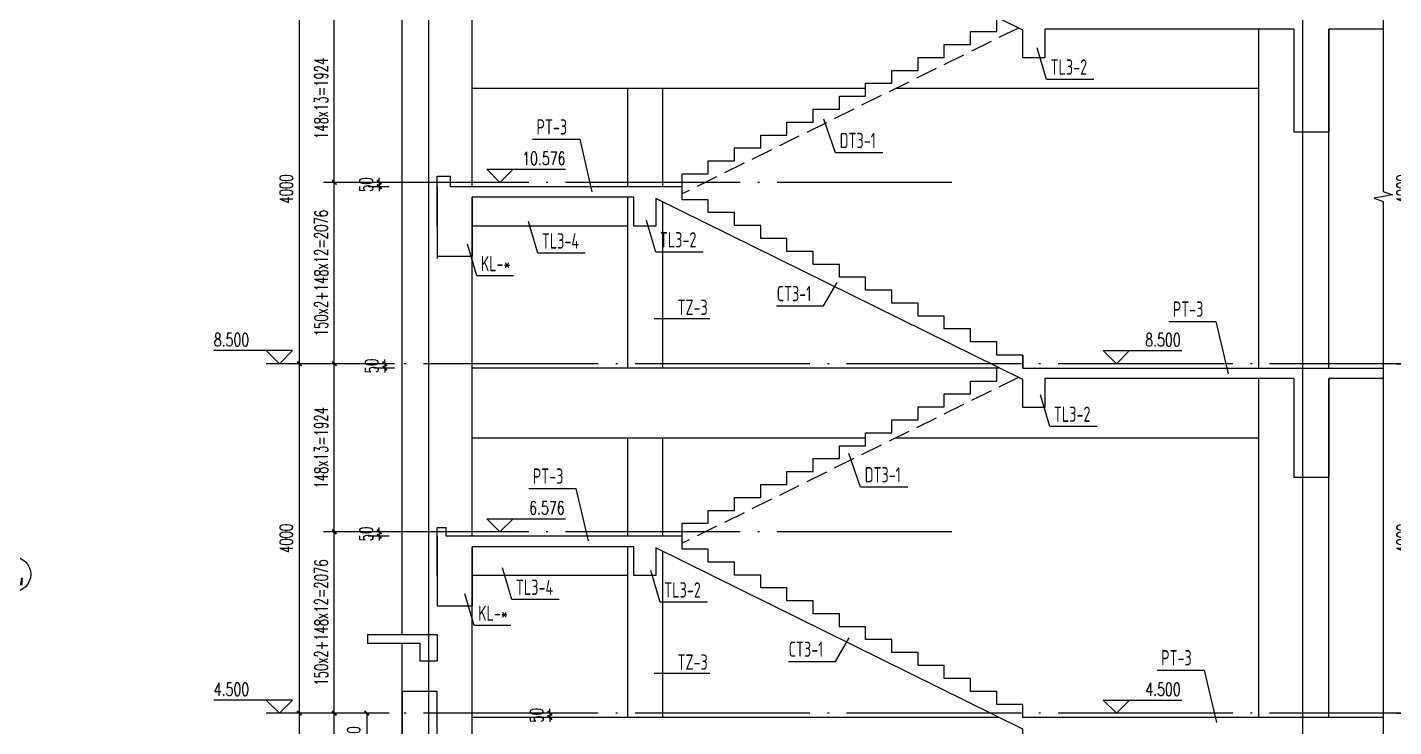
# Model space of a CAD drawing. Extents: x 239268 to 489116, y -316056 to -246175.
# Drawn here: x 390567 to 406198, y -300427 to -292421 of the extents above; entities that cross this region are included whole.
import ezdxf
from ezdxf.enums import TextEntityAlignment as Align

# ---------------------------------------------------------------- set-up
doc = ezdxf.new("R2010")
doc.units = 0
doc.header["$LTSCALE"] = 1000
doc.header["$MEASUREMENT"] = 0
doc.linetypes.add('DASH', pattern=[0.35, 0.25, -0.1])
doc.linetypes.add('DOTE', pattern=[2.42, 2, -0.2, 0.02, -0.2])
doc.layers.get('0').update_dxf_attribs({"linetype": 'CONTINUOUS'})
doc.layers.get('Defpoints').update_dxf_attribs({"color": 6, "linetype": 'CONTINUOUS'})
for name, color, linetype in [('3-ban', 84, 'CONTINUOUS'), ('3-liang-s', 120, 'CONTINUOUS'), ('A-墙线', 2, 'CONTINUOUS'), ('AXIS', 3, 'CONTINUOUS'), ('AXIS_TEXT', 7, 'CONTINUOUS'), ('DIM_ELEV', 3, 'CONTINUOUS'), ('DIM_SYMB', 3, 'CONTINUOUS'), ('DOTE', 26, 'DOTE'), ('PUB_DIM', 3, 'CONTINUOUS'), ('PUB_TEXT', 7, 'CONTINUOUS'), ('WALL', 2, 'CONTINUOUS'), ('看线', 87, 'CONTINUOUS'), ('面层', 185, 'CONTINUOUS')]:
    doc.layers.add(name, color=color, linetype=linetype)
doc.styles.add('_TCH_AXIS', font='COMPLEX', dxfattribs={"bigfont": 'GBCBIG'})
doc.styles.add('_TCH_DIM', font='SIMPLEX', dxfattribs={"bigfont": 'GBCBIG'})
doc.styles.add('COMPLEX', font='COMPLEX')
doc.styles.add('DIM_FONT', font='SIMPLEX.shx', dxfattribs={"width": 0.65})
doc.styles.add('TSSD_Rein', font='Tssdeng.shx', dxfattribs={"width": 0.7, "bigfont": 'hztxt.shx'})
doc.dimstyles.new('DIMN50', dxfattribs={"dimscale": 0.5, "dimtxt": 300, "dimasz": 100, "dimexe": 250, "dimexo": 300, "dimgap": 150, "dimtad": 1, "dimdec": 0, "dimzin": 0, "dimdsep": 46, "dimtxsty": 'DIM_FONT', "dimblk": 'ARCHTICK', "dimcen": 0.09, "dimclrt": 7, "dimazin": 2, "dimtfac": 1, "dimtdec": 0, "dimtix": 1, "dimtmove": 2, "dimatfit": 3, "dimfxl": 0, "dimtolj": 1, "dimtzin": 0, "dimarcsym": 0})

# ---------------------------------------------------------------- blocks, each defined once
blk = doc.blocks.new('_ArchTick')
at = {"color": 0, "linetype": 'ByBlock', "const_width": 0.4}
blk.add_lwpolyline([(-0.5, -0.5), (0.5, 0.5)], dxfattribs=at)
blk = doc.blocks.new('*D663')
at = {"layer": 'Defpoints', "color": 0}
for p in [(406079, -283772), (406857, -283772), (406079, -304772)]:
    blk.add_point(p, dxfattribs=at)
at = {"layer": 'PUB_DIM', "color": 0, "lineweight": -2}
for p, q in [((406229, -283772), (406982, -283772)), ((406857, -304772), (406857, -283772)), ((406229, -304772), (406982, -304772))]:
    blk.add_line(p, q, dxfattribs=at)
at = {"layer": 'PUB_DIM', "color": 0, "lineweight": -2, "xscale": 50, "yscale": 50, "zscale": 50}
for p, rotation in [((406857, -283772), 90), ((406857, -304772), 270)]:
    blk.add_blockref('_ArchTick', p, dxfattribs=dict(at, rotation=rotation))
at = {"layer": 'PUB_DIM', "color": 7, "insert": (406700, -292806), "char_height": 150, "attachment_point": 5, "rotation": 90, "style": 'DIM_FONT'}
blk.add_mtext('\\A1;21000', dxfattribs=at)
blk = doc.blocks.new('*D664')
at = {"layer": 'Defpoints', "color": 0}
for p in [(406079, -300272), (406457, -300272), (406079, -304772)]:
    blk.add_point(p, dxfattribs=at)
at = {"layer": 'PUB_DIM', "color": 0, "lineweight": -2}
for p, q in [((406229, -300272), (406582, -300272)), ((406457, -304772), (406457, -300272)), ((406229, -304772), (406582, -304772))]:
    blk.add_line(p, q, dxfattribs=at)
at = {"layer": 'PUB_DIM', "color": 0, "lineweight": -2, "xscale": 50, "yscale": 50, "zscale": 50}
for p, rotation in [((406457, -300272), 90), ((406457, -304772), 270)]:
    blk.add_blockref('_ArchTick', p, dxfattribs=dict(at, rotation=rotation))
at = {"layer": 'PUB_DIM', "color": 7, "insert": (406307, -302522), "char_height": 150, "attachment_point": 5, "rotation": 90, "style": 'DIM_FONT'}
blk.add_mtext('\\A1;4500', dxfattribs=at)
blk = doc.blocks.new('*D665')
at = {"layer": 'Defpoints', "color": 0}
for p in [(406079, -296272), (406457, -296272), (406079, -300272)]:
    blk.add_point(p, dxfattribs=at)
at = {"layer": 'PUB_DIM', "color": 0, "lineweight": -2}
for p, q in [((406229, -296272), (406582, -296272)), ((406457, -300272), (406457, -296272)), ((406229, -300272), (406582, -300272))]:
    blk.add_line(p, q, dxfattribs=at)
at = {"layer": 'PUB_DIM', "color": 0, "lineweight": -2, "xscale": 50, "yscale": 50, "zscale": 50}
for p, rotation in [((406457, -296272), 90), ((406457, -300272), 270)]:
    blk.add_blockref('_ArchTick', p, dxfattribs=dict(at, rotation=rotation))
at = {"layer": 'PUB_DIM', "color": 7, "insert": (406307, -298272), "char_height": 150, "attachment_point": 5, "rotation": 90, "style": 'DIM_FONT'}
blk.add_mtext('\\A1;4000', dxfattribs=at)
blk = doc.blocks.new('*D666')
at = {"layer": 'Defpoints', "color": 0}
for p in [(406079, -292272), (406457, -292272), (406079, -296272)]:
    blk.add_point(p, dxfattribs=at)
at = {"layer": 'PUB_DIM', "color": 0, "lineweight": -2}
for p, q in [((406229, -292272), (406582, -292272)), ((406457, -296272), (406457, -292272)), ((406229, -296272), (406582, -296272))]:
    blk.add_line(p, q, dxfattribs=at)
at = {"layer": 'PUB_DIM', "color": 0, "lineweight": -2, "xscale": 50, "yscale": 50, "zscale": 50}
for p, rotation in [((406457, -292272), 90), ((406457, -296272), 270)]:
    blk.add_blockref('_ArchTick', p, dxfattribs=dict(at, rotation=rotation))
at = {"layer": 'PUB_DIM', "color": 7, "insert": (406307, -294272), "char_height": 150, "attachment_point": 5, "rotation": 90, "style": 'DIM_FONT'}
blk.add_mtext('\\A1;4000', dxfattribs=at)
blk = doc.blocks.new('*D670')
at = {"layer": 'Defpoints', "color": 0}
for p in [(393679, -300272), (394457, -300272), (394457, -304772)]:
    blk.add_point(p, dxfattribs=at)
at = {"layer": 'PUB_DIM', "color": 0, "lineweight": -2}
for p, q in [((394307, -300272), (393554, -300272)), ((393679, -304772), (393679, -300272)), ((394307, -304772), (393554, -304772))]:
    blk.add_line(p, q, dxfattribs=at)
at = {"layer": 'PUB_DIM', "color": 0, "lineweight": -2, "xscale": 50, "yscale": 50, "zscale": 50}
for p, rotation in [((393679, -300272), 90), ((393679, -304772), 270)]:
    blk.add_blockref('_ArchTick', p, dxfattribs=dict(at, rotation=rotation))
at = {"layer": 'PUB_DIM', "color": 7, "insert": (393529, -302522), "char_height": 150, "attachment_point": 5, "rotation": 90, "style": 'DIM_FONT'}
blk.add_mtext('\\A1;4500', dxfattribs=at)
blk = doc.blocks.new('*D671')
at = {"layer": 'Defpoints', "color": 0}
for p in [(393679, -296272), (394457, -296272), (394457, -300272)]:
    blk.add_point(p, dxfattribs=at)
at = {"layer": 'PUB_DIM', "color": 0, "lineweight": -2}
for p, q in [((394307, -296272), (393554, -296272)), ((393679, -300272), (393679, -296272)), ((394307, -300272), (393554, -300272))]:
    blk.add_line(p, q, dxfattribs=at)
at = {"layer": 'PUB_DIM', "color": 0, "lineweight": -2, "xscale": 50, "yscale": 50, "zscale": 50}
for p, rotation in [((393679, -296272), 90), ((393679, -300272), 270)]:
    blk.add_blockref('_ArchTick', p, dxfattribs=dict(at, rotation=rotation))
at = {"layer": 'PUB_DIM', "color": 7, "insert": (393529, -298272), "char_height": 150, "attachment_point": 5, "rotation": 90, "style": 'DIM_FONT'}
blk.add_mtext('\\A1;4000', dxfattribs=at)
blk = doc.blocks.new('*D672')
at = {"layer": 'Defpoints', "color": 0}
for p in [(393679, -292272), (394457, -292272), (394457, -296272)]:
    blk.add_point(p, dxfattribs=at)
at = {"layer": 'PUB_DIM', "color": 0, "lineweight": -2}
for p, q in [((394307, -292272), (393554, -292272)), ((393679, -296272), (393679, -292272)), ((394307, -296272), (393554, -296272))]:
    blk.add_line(p, q, dxfattribs=at)
at = {"layer": 'PUB_DIM', "color": 0, "lineweight": -2, "xscale": 50, "yscale": 50, "zscale": 50}
for p, rotation in [((393679, -292272), 90), ((393679, -296272), 270)]:
    blk.add_blockref('_ArchTick', p, dxfattribs=dict(at, rotation=rotation))
at = {"layer": 'PUB_DIM', "color": 7, "insert": (393529, -294272), "char_height": 150, "attachment_point": 5, "rotation": 90, "style": 'DIM_FONT'}
blk.add_mtext('\\A1;4000', dxfattribs=at)
blk = doc.blocks.new('*D677')
at = {"layer": 'Defpoints', "color": 0}
for p in [(394079, -300272), (394457, -300272), (394457, -302522)]:
    blk.add_point(p, dxfattribs=at)
at = {"layer": 'PUB_DIM', "color": 0, "lineweight": -2}
for p, q in [((394307, -300272), (393954, -300272)), ((394079, -302522), (394079, -300272)), ((394307, -302522), (393954, -302522))]:
    blk.add_line(p, q, dxfattribs=at)
at = {"layer": 'PUB_DIM', "color": 0, "lineweight": -2, "xscale": 50, "yscale": 50, "zscale": 50}
for p, rotation in [((394079, -300272), 90), ((394079, -302522), 270)]:
    blk.add_blockref('_ArchTick', p, dxfattribs=dict(at, rotation=rotation))
at = {"layer": 'PUB_DIM', "color": 7, "insert": (393929, -301397), "char_height": 150, "attachment_point": 5, "rotation": 90, "style": 'DIM_FONT'}
blk.add_mtext('\\A1;150x15=2250', dxfattribs=at)
blk = doc.blocks.new('*D678')
at = {"layer": 'Defpoints', "color": 0}
for p in [(394079, -298196), (394457, -298196), (394457, -300272)]:
    blk.add_point(p, dxfattribs=at)
at = {"layer": 'PUB_DIM', "color": 0, "lineweight": -2}
for p, q in [((394307, -298196), (393954, -298196)), ((394079, -300272), (394079, -298196)), ((394307, -300272), (393954, -300272))]:
    blk.add_line(p, q, dxfattribs=at)
at = {"layer": 'PUB_DIM', "color": 0, "lineweight": -2, "xscale": 50, "yscale": 50, "zscale": 50}
for p, rotation in [((394079, -298196), 90), ((394079, -300272), 270)]:
    blk.add_blockref('_ArchTick', p, dxfattribs=dict(at, rotation=rotation))
at = {"layer": 'PUB_DIM', "color": 7, "insert": (393929, -299234), "char_height": 150, "attachment_point": 5, "rotation": 90, "style": 'DIM_FONT'}
blk.add_mtext('\\A1;150x2+148x12=2076', dxfattribs=at)
blk = doc.blocks.new('*D679')
at = {"layer": 'Defpoints', "color": 0}
for p in [(394079, -296272), (394457, -296272), (394457, -298196)]:
    blk.add_point(p, dxfattribs=at)
at = {"layer": 'PUB_DIM', "color": 0, "lineweight": -2}
for p, q in [((394307, -296272), (393954, -296272)), ((394079, -298196), (394079, -296272)), ((394307, -298196), (393954, -298196))]:
    blk.add_line(p, q, dxfattribs=at)
at = {"layer": 'PUB_DIM', "color": 0, "lineweight": -2, "xscale": 50, "yscale": 50, "zscale": 50}
for p, rotation in [((394079, -296272), 90), ((394079, -298196), 270)]:
    blk.add_blockref('_ArchTick', p, dxfattribs=dict(at, rotation=rotation))
at = {"layer": 'PUB_DIM', "color": 7, "insert": (393929, -297234), "char_height": 150, "attachment_point": 5, "rotation": 90, "style": 'DIM_FONT'}
blk.add_mtext('\\A1;148x13=1924', dxfattribs=at)
blk = doc.blocks.new('*D680')
at = {"layer": 'Defpoints', "color": 0}
for p in [(394079, -294196), (394457, -294196), (394457, -296272)]:
    blk.add_point(p, dxfattribs=at)
at = {"layer": 'PUB_DIM', "color": 0, "lineweight": -2}
for p, q in [((394307, -294196), (393954, -294196)), ((394079, -296272), (394079, -294196)), ((394307, -296272), (393954, -296272))]:
    blk.add_line(p, q, dxfattribs=at)
at = {"layer": 'PUB_DIM', "color": 0, "lineweight": -2, "xscale": 50, "yscale": 50, "zscale": 50}
for p, rotation in [((394079, -294196), 90), ((394079, -296272), 270)]:
    blk.add_blockref('_ArchTick', p, dxfattribs=dict(at, rotation=rotation))
at = {"layer": 'PUB_DIM', "color": 7, "insert": (393929, -295234), "char_height": 150, "attachment_point": 5, "rotation": 90, "style": 'DIM_FONT'}
blk.add_mtext('\\A1;150x2+148x12=2076', dxfattribs=at)
blk = doc.blocks.new('*D681')
at = {"layer": 'Defpoints', "color": 0}
for p in [(394079, -292272), (394457, -292272), (394457, -294196)]:
    blk.add_point(p, dxfattribs=at)
at = {"layer": 'PUB_DIM', "color": 0, "lineweight": -2}
for p, q in [((394307, -292272), (393954, -292272)), ((394079, -294196), (394079, -292272)), ((394307, -294196), (393954, -294196))]:
    blk.add_line(p, q, dxfattribs=at)
at = {"layer": 'PUB_DIM', "color": 0, "lineweight": -2, "xscale": 50, "yscale": 50, "zscale": 50}
for p, rotation in [((394079, -292272), 90), ((394079, -294196), 270)]:
    blk.add_blockref('_ArchTick', p, dxfattribs=dict(at, rotation=rotation))
at = {"layer": 'PUB_DIM', "color": 7, "insert": (393929, -293234), "char_height": 150, "attachment_point": 5, "rotation": 90, "style": 'DIM_FONT'}
blk.add_mtext('\\A1;148x13=1924', dxfattribs=at)
blk = doc.blocks.new('_AXISO')
blk.add_circle((0, 0), 0.5)
at = {"layer": 'AXIS_TEXT', "style": 'COMPLEX', "width": 1.041667}
blk.add_attdef('A', text='', height=0.56, dxfattribs=at).set_placement((-0.25, -0.28), (0.25, -0.28), align=Align.FIT)
blk = doc.blocks.new('*D785')
at = {"layer": 'Defpoints', "color": 0}
for p in [(394857, -300272), (394450, -300822), (394857, -300822)]:
    blk.add_point(p, dxfattribs=at)
at = {"layer": 'PUB_DIM', "color": 0, "lineweight": -2}
for p, q in [((394707, -300272), (394325, -300272)), ((394450, -300272), (394450, -300822)), ((394707, -300822), (394325, -300822))]:
    blk.add_line(p, q, dxfattribs=at)
at = {"layer": 'PUB_DIM', "color": 0, "lineweight": -2, "xscale": 50, "yscale": 50, "zscale": 50}
for p, rotation in [((394450, -300272), 90), ((394450, -300822), 270)]:
    blk.add_blockref('_ArchTick', p, dxfattribs=dict(at, rotation=rotation))
at = {"layer": 'PUB_DIM', "color": 7, "insert": (394300, -300547), "char_height": 150, "attachment_point": 5, "rotation": 90, "style": 'DIM_FONT'}
blk.add_mtext('\\A1;550', dxfattribs=at)
blk = doc.blocks.new('*D803')
at = {"layer": '3-liang-s', "color": 0, "lineweight": -2}
for p, q in [((394707, -298196), (394468, -298196)), ((394707, -298246), (394468, -298246)), ((394593, -298196), (394593, -298146)), ((394593, -298196), (394593, -298246)), ((394593, -298246), (394593, -298296))]:
    blk.add_line(p, q, dxfattribs=at)
at = {"layer": 'Defpoints', "color": 0}
for p in [(394593, -298246), (394857, -298196), (394857, -298246)]:
    blk.add_point(p, dxfattribs=at)
at = {"layer": '3-liang-s', "color": 0, "lineweight": -2, "xscale": 50, "yscale": 50, "zscale": 50}
for p, rotation in [((394593, -298196), 270), ((394593, -298246), 90)]:
    blk.add_blockref('_ArchTick', p, dxfattribs=dict(at, rotation=rotation))
at = {"layer": '3-liang-s', "color": 7, "insert": (394443, -298221), "char_height": 150, "attachment_point": 5, "rotation": 90, "style": 'DIM_FONT'}
blk.add_mtext('\\A1;50', dxfattribs=at)
blk = doc.blocks.new('*D804')
at = {"layer": '3-liang-s', "color": 0, "lineweight": -2}
for p, q in [((394769, -296272), (394531, -296272)), ((394769, -296322), (394531, -296322)), ((394656, -296272), (394656, -296222)), ((394656, -296272), (394656, -296322)), ((394656, -296322), (394656, -296372))]:
    blk.add_line(p, q, dxfattribs=at)
at = {"layer": 'Defpoints', "color": 0}
for p in [(394656, -296322), (394919, -296272), (394919, -296322)]:
    blk.add_point(p, dxfattribs=at)
at = {"layer": '3-liang-s', "color": 0, "lineweight": -2, "xscale": 50, "yscale": 50, "zscale": 50}
for p, rotation in [((394656, -296272), 270), ((394656, -296322), 90)]:
    blk.add_blockref('_ArchTick', p, dxfattribs=dict(at, rotation=rotation))
at = {"layer": '3-liang-s', "color": 7, "insert": (394506, -296297), "char_height": 150, "attachment_point": 5, "rotation": 90, "style": 'DIM_FONT'}
blk.add_mtext('\\A1;50', dxfattribs=at)
blk = doc.blocks.new('*D805')
at = {"layer": '3-liang-s', "color": 0, "lineweight": -2}
for p, q in [((394593, -294196), (394593, -294146)), ((394707, -294196), (394468, -294196)), ((394707, -294246), (394468, -294246)), ((394593, -294196), (394593, -294246)), ((394593, -294246), (394593, -294296))]:
    blk.add_line(p, q, dxfattribs=at)
at = {"layer": 'Defpoints', "color": 0}
for p in [(394593, -294246), (394857, -294196), (394857, -294246)]:
    blk.add_point(p, dxfattribs=at)
at = {"layer": '3-liang-s', "color": 0, "lineweight": -2, "xscale": 50, "yscale": 50, "zscale": 50}
for p, rotation in [((394593, -294196), 270), ((394593, -294246), 90)]:
    blk.add_blockref('_ArchTick', p, dxfattribs=dict(at, rotation=rotation))
at = {"layer": '3-liang-s', "color": 7, "insert": (394443, -294221), "char_height": 150, "attachment_point": 5, "rotation": 90, "style": 'DIM_FONT'}
blk.add_mtext('\\A1;50', dxfattribs=at)
blk = doc.blocks.new('*D809')
at = {"layer": '3-liang-s', "color": 0, "lineweight": -2}
for p, q in [((396501, -300272), (396419, -300272)), ((396544, -300272), (396544, -300222)), ((396544, -300272), (396544, -300322)), ((396501, -300322), (396419, -300322)), ((396544, -300322), (396544, -300372))]:
    blk.add_line(p, q, dxfattribs=at)
at = {"layer": 'Defpoints', "color": 0}
for p in [(396651, -300272), (396544, -300322), (396651, -300322)]:
    blk.add_point(p, dxfattribs=at)
at = {"layer": '3-liang-s', "color": 0, "lineweight": -2, "xscale": 50, "yscale": 50, "zscale": 50}
for p, rotation in [((396544, -300272), 270), ((396544, -300322), 90)]:
    blk.add_blockref('_ArchTick', p, dxfattribs=dict(at, rotation=rotation))
at = {"layer": '3-liang-s', "color": 7, "insert": (396394, -300297), "char_height": 150, "attachment_point": 5, "rotation": 90, "style": 'DIM_FONT'}
blk.add_mtext('\\A1;50', dxfattribs=at)
blk = doc.blocks.new('*D830')
at = {"layer": '3-ban', "color": 0, "lineweight": -2}
for p, q in [((329696, -308558), (329088, -308558)), ((329213, -308558), (329213, -308508)), ((329213, -308558), (329213, -308668)), ((329806, -308668), (329088, -308668)), ((329213, -308668), (329213, -308718))]:
    blk.add_line(p, q, dxfattribs=at)
at = {"layer": '3-liang-s', "color": 0, "lineweight": -2}
for p, q in [((422731, -284372), (422731, -284322)), ((422981, -284372), (422606, -284372)), ((422981, -284472), (422606, -284472)), ((422731, -284472), (422731, -284372)), ((422731, -284472), (422731, -284522))]:
    blk.add_line(p, q, dxfattribs=at)
at = {"layer": 'Defpoints', "color": 0}
for p in [(422731, -284372), (423131, -284372), (423131, -284472), (329846, -308558), (329213, -308668), (329956, -308668)]:
    blk.add_point(p, dxfattribs=at)
at = {"layer": '3-ban', "color": 0, "lineweight": -2, "xscale": 50, "yscale": 50, "zscale": 50}
for p, rotation in [((329213, -308558), 270), ((329213, -308668), 90)]:
    blk.add_blockref('_ArchTick', p, dxfattribs=dict(at, rotation=rotation))
at = {"layer": '3-liang-s', "color": 0, "lineweight": -2, "xscale": 50, "yscale": 50, "zscale": 50}
for p, rotation in [((422731, -284372), 270), ((422731, -284472), 90)]:
    blk.add_blockref('_ArchTick', p, dxfattribs=dict(at, rotation=rotation))
at = {"layer": '3-ban', "color": 7, "insert": (328880, -308613), "char_height": 150, "attachment_point": 5, "rotation": 90, "style": 'DIM_FONT'}
blk.add_mtext('\\A1;50', dxfattribs=at)
at = {"layer": '3-liang-s', "color": 7, "insert": (422581, -284422), "char_height": 150, "attachment_point": 5, "rotation": 90, "style": 'DIM_FONT'}
blk.add_mtext('\\A1;100', dxfattribs=at)
blk = doc.blocks.new('*D831')
at = {"layer": '3-ban', "color": 0, "lineweight": -2}
for p, q in [((329806, -308668), (329088, -308668)), ((329213, -308668), (329213, -309108)), ((329916, -309108), (329088, -309108))]:
    blk.add_line(p, q, dxfattribs=at)
at = {"layer": '3-liang-s', "color": 0, "lineweight": -2}
for p, q in [((432013, -284372), (431638, -284372)), ((431763, -284872), (431763, -284372)), ((432013, -284872), (431638, -284872))]:
    blk.add_line(p, q, dxfattribs=at)
at = {"layer": 'Defpoints', "color": 0}
for p in [(431763, -284372), (432163, -284372), (432163, -284872), (329956, -308668), (329213, -309108), (330066, -309108)]:
    blk.add_point(p, dxfattribs=at)
at = {"layer": '3-ban', "color": 0, "lineweight": -2, "xscale": 50, "yscale": 50, "zscale": 50}
for p, rotation in [((329213, -308668), 90), ((329213, -309108), 270)]:
    blk.add_blockref('_ArchTick', p, dxfattribs=dict(at, rotation=rotation))
at = {"layer": '3-liang-s', "color": 0, "lineweight": -2, "xscale": 50, "yscale": 50, "zscale": 50}
for p, rotation in [((431763, -284372), 90), ((431763, -284872), 270)]:
    blk.add_blockref('_ArchTick', p, dxfattribs=dict(at, rotation=rotation))
at = {"layer": '3-ban', "color": 7, "insert": (329063, -308888), "char_height": 150, "attachment_point": 5, "rotation": 90, "style": 'DIM_FONT'}
blk.add_mtext('\\A1;200', dxfattribs=at)
at = {"layer": '3-liang-s', "color": 7, "insert": (431613, -284622), "char_height": 150, "attachment_point": 5, "rotation": 90, "style": 'DIM_FONT'}
blk.add_mtext('\\A1;500', dxfattribs=at)
blk = doc.blocks.new('*D836')
at = {"layer": '3-ban', "color": 0, "lineweight": -2}
for p, q in [((330176, -313574), (330176, -313260)), ((330176, -313385), (330676, -313385)), ((330676, -313574), (330676, -313260))]:
    blk.add_line(p, q, dxfattribs=at)
at = {"layer": '3-liang-s', "color": 0, "lineweight": -2}
for p, q in [((443583, -298441), (443583, -298391)), ((443729, -298441), (443458, -298441)), ((443729, -298491), (443458, -298491)), ((443583, -298491), (443583, -298441)), ((443583, -298491), (443583, -298541))]:
    blk.add_line(p, q, dxfattribs=at)
at = {"layer": 'Defpoints', "color": 0}
for p in [(443583, -298441), (443879, -298441), (443879, -298491), (330676, -313385), (330176, -313724), (330676, -313724)]:
    blk.add_point(p, dxfattribs=at)
at = {"layer": '3-ban', "color": 0, "lineweight": -2, "xscale": 50, "yscale": 50, "zscale": 50, "rotation": 180}
blk.add_blockref('_ArchTick', (330176, -313385), dxfattribs=at)
at = {"layer": '3-ban', "color": 0, "lineweight": -2, "xscale": 50, "yscale": 50, "zscale": 50}
blk.add_blockref('_ArchTick', (330676, -313385), dxfattribs=at)
at = {"layer": '3-liang-s', "color": 0, "lineweight": -2, "xscale": 50, "yscale": 50, "zscale": 50}
for p, rotation in [((443583, -298441), 270), ((443583, -298491), 90)]:
    blk.add_blockref('_ArchTick', p, dxfattribs=dict(at, rotation=rotation))
at = {"layer": '3-ban', "color": 7, "insert": (330426, -313235), "char_height": 150, "attachment_point": 5, "style": 'DIM_FONT'}
blk.add_mtext('\\A1;250', dxfattribs=at)
at = {"layer": '3-liang-s', "color": 7, "insert": (443433, -298466), "char_height": 150, "attachment_point": 5, "rotation": 90, "style": 'DIM_FONT'}
blk.add_mtext('\\A1;50', dxfattribs=at)
blk = doc.blocks.new('*D841')
at = {"layer": '3-ban', "color": 0, "lineweight": -2}
for p, q in [((329696, -313944), (329088, -313944)), ((329213, -313944), (329213, -314604)), ((330026, -314604), (329088, -314604))]:
    blk.add_line(p, q, dxfattribs=at)
at = {"layer": '3-liang-s', "color": 0, "lineweight": -2}
for p, q in [((443729, -296191), (443458, -296191)), ((443583, -296191), (443583, -296141)), ((443583, -296241), (443583, -296191)), ((443729, -296241), (443458, -296241)), ((443583, -296241), (443583, -296291))]:
    blk.add_line(p, q, dxfattribs=at)
at = {"layer": 'Defpoints', "color": 0}
for p in [(443583, -296191), (443879, -296191), (443879, -296241), (329846, -313944), (329213, -314604), (330176, -314604)]:
    blk.add_point(p, dxfattribs=at)
at = {"layer": '3-ban', "color": 0, "lineweight": -2, "xscale": 50, "yscale": 50, "zscale": 50}
for p, rotation in [((329213, -313944), 90), ((329213, -314604), 270)]:
    blk.add_blockref('_ArchTick', p, dxfattribs=dict(at, rotation=rotation))
at = {"layer": '3-liang-s', "color": 0, "lineweight": -2, "xscale": 50, "yscale": 50, "zscale": 50}
for p, rotation in [((443583, -296191), 270), ((443583, -296241), 90)]:
    blk.add_blockref('_ArchTick', p, dxfattribs=dict(at, rotation=rotation))
at = {"layer": '3-ban', "color": 7, "insert": (329063, -314274), "char_height": 150, "attachment_point": 5, "rotation": 90, "style": 'DIM_FONT'}
blk.add_mtext('\\A1;300', dxfattribs=at)
at = {"layer": '3-liang-s', "color": 7, "insert": (443433, -296216), "char_height": 150, "attachment_point": 5, "rotation": 90, "style": 'DIM_FONT'}
blk.add_mtext('\\A1;50', dxfattribs=at)

msp = doc.modelspace()

# ---------------------------------------------------------------- linework, layer by layer
at = {"layer": '3-ban'}
for points in [[(402766.9, -293016.8), (402226.1, -293016.8), (402120.1, -292654.2)], [(400354.9, -293857.5), (399814.2, -293857.5), (399681, -293474)], [(396345.6, -293702.3), (396886.4, -293702.3), (397026.9, -294303.1)], [(396947, -295007.3), (396406.2, -295007.3), (396300.3, -294644.7)], [(398297.4, -294993.5), (397756.6, -294993.5), (397650.6, -294630.9)], [(396130, -295266.7), (395708.1, -295266.7), (395602.1, -294904.2)], [(399136.2, -295610.1), (399677, -295610.1), (399831.8, -295340.4)], [(398375.9, -295756.4), (397737.1, -295756.4)], [(403624.5, -295787.2), (404165.2, -295787.2), (404305.7, -296388.1)], [(402804.9, -296990.5), (402264.1, -296990.5), (402158.2, -296628)], [(400640.6, -297683.2), (400099.8, -297683.2), (399966.7, -297299.8)], [(396303, -297699.4), (396843.8, -297699.4), (396984.3, -298300.3)], [(396650.3, -298971.3), (396109.5, -298971.3), (396003.5, -298608.8)], [(398347.6, -299002.1), (397806.8, -299002.1), (397700.8, -298639.5)], [(396099, -299268), (395677.1, -299268), (395571.1, -298905.4)], [(399273.2, -299680.3), (399813.9, -299680.3), (399968.7, -299410.7)], [(403490.9, -299777.9), (404031.7, -299777.9), (404172.2, -300378.8)], [(398375.9, -299816.7), (397737.1, -299816.7)]]:
    msp.add_lwpolyline(points, dxfattribs=at)
at = {"layer": '3-liang-s'}
for p, q in [((394856.7, -299372.4), (394856.7, -289122.4)), ((395656.7, -294246.4), (395656.7, -290366.4)), ((404656.7, -296322.4), (404656.7, -292442.4)), ((405456.7, -296322.4), (405456.7, -292442.4)), ((400156.7, -293122.4), (395656.7, -293122.4)), ((397431.7, -293122.4), (397431.7, -294246.4)), ((397831.7, -293122.4), (397831.7, -294246.4)), ((404656.7, -293122.4), (400500.1, -293122.4)), ((395656.7, -298246.4), (395656.7, -294366.4)), ((397431.7, -294366.4), (397431.7, -296322.4)), ((397831.7, -294416.6), (397831.7, -296322.4)), ((397431.7, -294696.4), (395656.7, -294696.4)), ((401689.5, -296322.4), (395656.7, -296322.4)), ((404656.7, -300322.4), (404656.7, -296442.4)), ((405456.7, -300322.4), (405456.7, -296442.4)), ((400156.7, -297122.4), (395656.7, -297122.4)), ((397431.7, -297122.4), (397431.7, -298246.4)), ((397831.7, -297122.4), (397831.7, -298246.4)), ((404656.7, -297122.4), (400500.1, -297122.4)), ((395656.7, -302572.4), (395656.7, -298366.4)), ((397431.7, -298366.4), (397431.7, -300322.4)), ((397831.7, -298416.6), (397831.7, -300322.4)), ((397431.7, -298696.4), (395656.7, -298696.4)), ((394856.7, -307115.8), (394856.7, -299472.4)), ((401685.9, -300322.4), (395656.7, -300322.4))]:
    msp.add_line(p, q, dxfattribs=at)
at = {"layer": 'A-墙线'}
for p, q in [((405056.7, -292442.4), (405056.7, -293622.4)), ((405456.7, -292442.4), (405456.7, -293622.4)), ((405056.7, -296442.4), (405056.7, -297572.4)), ((405456.7, -296442.4), (405456.7, -297572.4))]:
    msp.add_line(p, q, dxfattribs=at)
at = {"layer": 'DIM_ELEV'}
for p, q in [((395973.5, -294196.4), (395823.5, -294046.4)), ((395823.5, -294046.4), (396723.5, -294046.4)), ((395973.5, -294196.4), (396123.5, -294046.4)), ((393600, -296122.4), (392700, -296122.4)), ((393450, -296272.4), (393300, -296122.4)), ((393450, -296272.4), (393600, -296122.4)), ((403026.4, -296272.4), (402876.4, -296122.4)), ((402876.4, -296122.4), (403776.4, -296122.4)), ((403026.4, -296272.4), (403176.4, -296122.4)), ((394311.1, -296272.4), (393300, -296272.4)), ((395973.5, -298196.4), (395823.5, -298046.4)), ((395823.5, -298046.4), (396723.5, -298046.4)), ((395973.5, -298196.4), (396123.5, -298046.4)), ((393600, -300122.4), (392700, -300122.4)), ((393450, -300272.4), (393300, -300122.4)), ((393450, -300272.4), (393600, -300122.4)), ((403026.4, -300272.4), (402876.4, -300122.4)), ((402876.4, -300122.4), (403776.4, -300122.4)), ((403026.4, -300272.4), (403176.4, -300122.4)), ((394311.1, -300272.4), (393300, -300272.4))]:
    msp.add_line(p, q, dxfattribs=at)
at = {"layer": 'DIM_SYMB'}
msp.add_lwpolyline([(406079.3, -283772.4), (406079.3, -294301.1), (406184.3, -294339.3), (405974.3, -294376.4), (406079.3, -294413.6), (406079.3, -304942.4)], dxfattribs=at)
at = {"layer": 'DOTE'}
for p, q in [((395156.7, -282061.6), (395156.7, -306272.4)), ((405156.7, -282061.6), (405156.7, -306272.4)), ((395156.7, -285736.4), (395156.7, -307657.6)), ((405156.7, -285736.4), (405156.7, -306172.4)), ((401143.5, -294196.4), (394078.6, -294196.4)), ((406779.3, -296272.4), (394078.6, -296272.4)), ((401143.5, -298196.4), (394078.6, -298196.4)), ((406779.3, -300272.4), (394078.6, -300272.4))]:
    msp.add_line(p, q, dxfattribs=at)
at = {"layer": 'WALL'}
for p, q in [((405056.7, -292442.4), (402206.7, -292442.4)), ((402206.7, -292442.4), (402206.7, -292772.4)), ((406079.3, -292442.4), (405456.7, -292442.4)), ((405456.7, -293622.4), (405056.7, -293622.4)), ((395256.7, -294246.4), (395256.7, -295046.4)), ((402206.7, -296442.4), (402206.7, -296772.4)), ((405056.7, -296442.4), (402206.7, -296442.4)), ((406079.3, -296442.4), (405456.7, -296442.4)), ((405456.7, -297572.4), (405056.7, -297572.4)), ((395256.7, -298246.4), (395256.7, -299046.4)), ((394456.7, -299372.4), (395256.7, -299372.4)), ((394456.7, -299372.4), (394456.7, -299472.4)), ((394456.7, -299472.4), (395056.7, -299472.4)), ((395056.7, -299472.4), (395056.7, -299672.4)), ((395256.7, -299372.4), (395256.7, -299672.4)), ((395056.7, -299672.4), (395256.7, -299672.4)), ((406079.3, -300322.4), (401956.7, -300322.4))]:
    msp.add_line(p, q, dxfattribs=at)
for points in [[(402206.7, -292772.4), (401956.7, -292772.4), (401956.7, -292454.4), (397756.7, -290379.6), (397756.7, -290696.4), (397506.7, -290696.4), (397506.7, -290366.4), (395506.7, -290366.4), (395506.7, -290696.4), (395256.7, -290696.4), (395256.7, -290124.4), (395406.7, -290124.4)], [(395256.7, -294696.4), (395256.7, -294124.4), (395406.7, -294124.4)], [(401956.7, -296322.4), (401956.7, -296172.4), (401656.7, -296172.4), (401656.7, -296022.4), (401656.7, -296022.4), (401356.7, -296022.4), (401356.7, -295874.4), (401056.7, -295874.4), (401056.7, -295726.4), (400756.7, -295726.4), (400756.7, -295578.4), (400456.7, -295578.4), (400456.7, -295430.4), (400156.7, -295430.4), (400156.7, -295282.4), (399856.7, -295282.4), (399856.7, -295134.4), (399556.7, -295134.4), (399556.7, -294986.4), (399256.7, -294986.4), (399256.7, -294838.4), (398956.7, -294838.4), (398956.7, -294690.4), (398656.7, -294690.4), (398656.7, -294542.4), (398356.7, -294542.4), (398356.7, -294394.4), (398056.7, -294394.4), (398056.7, -294246.4), (395406.7, -294246.4), (395406.7, -294124.4)], [(402206.7, -296772.4), (401956.7, -296772.4), (401956.7, -296454.4), (397756.7, -294379.6), (397756.7, -294696.4), (397506.7, -294696.4), (397506.7, -294366.4), (395656.7, -294366.4), (395656.7, -295046.4), (395256.7, -295046.4)], [(401956.7, -296172.4), (401956.7, -296322.4), (406079.3, -296322.4)], [(402206.7, -296772.4), (401956.7, -296772.4), (401956.7, -296534.2)], [(395256.7, -298696.4), (395256.7, -298146.4), (395356.7, -298146.4)], [(401956.7, -300322.4), (401956.7, -300172.4), (401656.7, -300172.4), (401656.7, -300022.4), (401656.7, -300022.4), (401356.7, -300022.4), (401356.7, -299874.4), (401056.7, -299874.4), (401056.7, -299726.4), (400756.7, -299726.4), (400756.7, -299578.4), (400456.7, -299578.4), (400456.7, -299430.4), (400156.7, -299430.4), (400156.7, -299282.4), (399856.7, -299282.4), (399856.7, -299134.4), (399556.7, -299134.4), (399556.7, -298986.4), (399256.7, -298986.4), (399256.7, -298838.4), (398956.7, -298838.4), (398956.7, -298690.4), (398656.7, -298690.4), (398656.7, -298542.4), (398356.7, -298542.4), (398356.7, -298394.4), (398056.7, -298394.4), (398056.7, -298246.4), (395356.7, -298246.4), (395356.7, -298146.4)], [(402206.7, -300772.4), (401956.7, -300772.4), (401956.7, -300456.2), (397756.7, -298379.6), (397756.7, -298696.4), (397506.7, -298696.4), (397506.7, -298366.4), (395656.7, -298366.4), (395656.7, -299046.4), (395256.7, -299046.4)]]:
    msp.add_lwpolyline(points, dxfattribs=at)
msp.add_lwpolyline([(394856.7, -300822.4), (395256.7, -300822.4), (395256.7, -300022.4), (394856.7, -300022.4)], close=True, dxfattribs=at)
at = {"layer": '看线', "color": 251, "linetype": 'DASH'}
for p, q in [((401905.5, -292429.1), (398056.7, -294327.8)), ((401905.5, -296429.1), (398056.7, -298327.8))]:
    msp.add_line(p, q, dxfattribs=at)
at = {"layer": '看线', "color": 251}
for points in [[(398056.7, -294246.4), (398056.7, -294098.4), (398356.7, -294098.4), (398356.7, -293950.4), (398656.7, -293950.4), (398656.7, -293802.4), (398956.7, -293802.4), (398956.7, -293654.4), (399256.7, -293654.4), (399256.7, -293506.4), (399556.7, -293506.4), (399556.7, -293358.4), (399856.7, -293358.4), (399856.7, -293210.4), (400156.7, -293210.4), (400156.7, -293062.4), (400456.7, -293062.4), (400456.7, -292914.4), (400756.7, -292914.4), (400756.7, -292766.4), (401056.7, -292766.4), (401056.7, -292618.4), (401356.7, -292618.4), (401356.7, -292470.4), (401656.7, -292470.4), (401656.7, -292322.4)], [(398056.7, -298246.4), (398056.7, -298098.4), (398356.7, -298098.4), (398356.7, -297950.4), (398656.7, -297950.4), (398656.7, -297802.4), (398956.7, -297802.4), (398956.7, -297654.4), (399256.7, -297654.4), (399256.7, -297506.4), (399556.7, -297506.4), (399556.7, -297358.4), (399856.7, -297358.4), (399856.7, -297210.4), (400156.7, -297210.4), (400156.7, -297062.4), (400456.7, -297062.4), (400456.7, -296914.4), (400756.7, -296914.4), (400756.7, -296766.4), (401056.7, -296766.4), (401056.7, -296618.4), (401356.7, -296618.4), (401356.7, -296470.4), (401656.7, -296470.4), (401656.7, -296322.4)]]:
    msp.add_lwpolyline(points, dxfattribs=at)
at = {"layer": '面层'}
msp.add_line((395256.7, -295046.4), (395256.7, -295066.4), dxfattribs=at)

# ---------------------------------------------------------------- block references
at = {"layer": 'AXIS'}
ref = msp.add_blockref('_AXISO', (390405.4, -298682.6), dxfattribs=dict(at, xscale=400, yscale=400, zscale=400))
ref.add_attrib('A', 'L', dxfattribs={"layer": 'AXIS_TEXT', "height": 226.3, "style": '_TCH_AXIS', "width": 1.4}).set_placement((390292.2, -298795.7), (390518.5, -298795.7), align=Align.FIT)

# ---------------------------------------------------------------- texts
at = {"layer": '3-ban', "style": 'TSSD_Rein', "width": 0.7}
for s, p in [('TL3-2', (402272.9, -292963.6)), ('PT-3', (396392.4, -293649.1)), ('DT3-1', (399861, -293804.3)), ('TL3-4', (396453.1, -294954.1)), ('TL3-2', (397803.4, -294940.3)), ('KL-*', (395754.9, -295213.6)), ('CT3-1', (399139.7, -295557)), ('TZ-3', (398005.1, -295713.8)), ('PT-3', (403671.3, -295734.1)), ('TL3-2', (402311, -296937.4)), ('DT3-1', (400146.7, -297630.1)), ('PT-3', (396349.8, -297646.2)), ('TL3-4', (396156.3, -298918.2)), ('TL3-2', (397853.6, -298948.9)), ('KL-*', (395723.9, -299214.8)), ('CT3-1', (399276.7, -299627.2)), ('TZ-3', (398005.1, -299774.2)), ('PT-3', (403537.7, -299724.8))]:
    msp.add_text(s, height=175, dxfattribs=at).set_placement(p)
at = {"layer": 'PUB_TEXT', "style": '_TCH_DIM', "width": 0.705882}
for s, p in [('10.576', (396228.5, -293996.4)), ('8.500', (392700, -296072.4)), ('8.500', (403356.4, -296072.4)), ('6.576', (396308.5, -297996.4)), ('4.500', (392700, -300072.4)), ('4.500', (403356.4, -300072.4))]:
    msp.add_text(s, height=148.75, dxfattribs=at).set_placement(p)

# ---------------------------------------------------------------- dimensions: what is measured, and where the dimension line sits
at = {"layer": '3-ban'}
dim = msp.add_linear_dim(base=(329212.7, -308668.4), p1=(329846.4, -308558.4), p2=(329956.4, -308668.4), angle=90, text='50', dimstyle='DIMN50', dxfattribs=at)
dim.commit()
dim.dimension.update_dxf_attribs({"geometry": '*D830', "text_midpoint": (328879.6, -308613.4), "dimtype": 160})
for base, p1, p2, text, picture, middle in [((329212.7, -309108.4), (329956.4, -308668.4), (330066.4, -309108.4), '200', '*D831', (329062.7, -308888.4)), ((329212.7, -314604.5), (329846.4, -313944.5), (330176.4, -314604.5), '300', '*D841', (329062.7, -314274.5))]:
    dim = msp.add_linear_dim(base=base, p1=p1, p2=p2, angle=90, text=text, dimstyle='DIMN50', dxfattribs=at)
    dim.commit()
    dim.dimension.update_dxf_attribs({"geometry": picture, "text_midpoint": middle})
dim = msp.add_linear_dim(base=(330676.3, -313385.3), p1=(330176.3, -313724.5), p2=(330676.3, -313724.5), text='250', dimstyle='DIMN50', dxfattribs=at)
dim.commit()
dim.dimension.update_dxf_attribs({"geometry": '*D836', "text_midpoint": (330426.3, -313235.3)})
at = {"layer": '3-liang-s'}
for base, p1, p2, picture, middle in [((422731.3, -284372.1), (423131.3, -284472.1), (423131.3, -284372.1), '*D830', (422581.3, -284422.1)), ((431763.3, -284372.1), (432163.3, -284872.1), (432163.3, -284372.1), '*D831', (431613.3, -284622.1)), ((394593, -294246.4), (394856.7, -294196.4), (394856.7, -294246.4), '*D805', (394443, -294221.4)), ((443582.6, -296190.8), (443879.4, -296240.8), (443879.4, -296190.8), '*D841', (443432.6, -296215.8)), ((394655.8, -296322.4), (394919.5, -296272.4), (394919.5, -296322.4), '*D804', (394505.8, -296297.4)), ((394593, -298246.4), (394856.7, -298196.4), (394856.7, -298246.4), '*D803', (394443, -298221.4)), ((443582.6, -298440.8), (443879.4, -298490.8), (443879.4, -298440.8), '*D836', (443432.6, -298465.8)), ((396543.8, -300322.4), (396651.2, -300272.4), (396651.2, -300322.4), '*D809', (396393.8, -300297.4))]:
    dim = msp.add_linear_dim(base=base, p1=p1, p2=p2, angle=90, dimstyle='DIMN50', dxfattribs=at)
    dim.commit()
    dim.dimension.update_dxf_attribs({"geometry": picture, "text_midpoint": middle})
at = {"layer": 'PUB_DIM'}
dim = msp.add_linear_dim(base=(406857.3, -283772.4), p1=(406079.3, -304772.4), p2=(406079.3, -283772.4), angle=90, dimstyle='DIMN50', dxfattribs=at)
dim.commit()
dim.dimension.update_dxf_attribs({"geometry": '*D663', "text_midpoint": (406699.7, -292806), "dimtype": 161})
for p1, p2, distance, picture, middle in [((394456.7, -296272.4), (394456.7, -292272.4), 778, '*D672', (393528.6, -294272.4)), ((406079.3, -296272.4), (406079.3, -292272.4), -378, '*D666', (406307.3, -294272.4)), ((394456.7, -300272.4), (394456.7, -296272.4), 778, '*D671', (393528.6, -298272.4)), ((406079.3, -300272.4), (406079.3, -296272.4), -378, '*D665', (406307.3, -298272.4)), ((394456.7, -304772.4), (394456.7, -300272.4), 778, '*D670', (393528.6, -302522.4)), ((406079.3, -304772.4), (406079.3, -300272.4), -378, '*D664', (406307.3, -302522.4))]:
    dim = msp.add_aligned_dim(p1=p1, p2=p2, distance=distance, dimstyle='DIMN50', dxfattribs=at)
    dim.commit()
    dim.dimension.update_dxf_attribs({"geometry": picture, "text_midpoint": middle})
for p1, p2, text, picture, middle in [((394456.7, -294196.4), (394456.7, -292272.4), '148x13=1924', '*D681', (393928.6, -293234.4)), ((394456.7, -296272.4), (394456.7, -294196.4), '150x2+148x12=2076', '*D680', (393928.6, -295234.4)), ((394456.7, -298196.4), (394456.7, -296272.4), '148x13=1924', '*D679', (393928.6, -297234.4)), ((394456.7, -300272.4), (394456.7, -298196.4), '150x2+148x12=2076', '*D678', (393928.6, -299234.4)), ((394456.7, -302522.4), (394456.7, -300272.4), '150x15=2250', '*D677', (393928.6, -301397.4))]:
    dim = msp.add_aligned_dim(p1=p1, p2=p2, distance=378, text=text, dimstyle='DIMN50', dxfattribs=at)
    dim.commit()
    dim.dimension.update_dxf_attribs({"geometry": picture, "text_midpoint": middle})
dim = msp.add_linear_dim(base=(394449.9, -300822.4), p1=(394856.7, -300272.4), p2=(394856.7, -300822.4), angle=90, dimstyle='DIMN50', dxfattribs=at)
dim.commit()
dim.dimension.update_dxf_attribs({"geometry": '*D785', "text_midpoint": (394299.9, -300547.4)})

doc.saveas('drawing.dxf')
